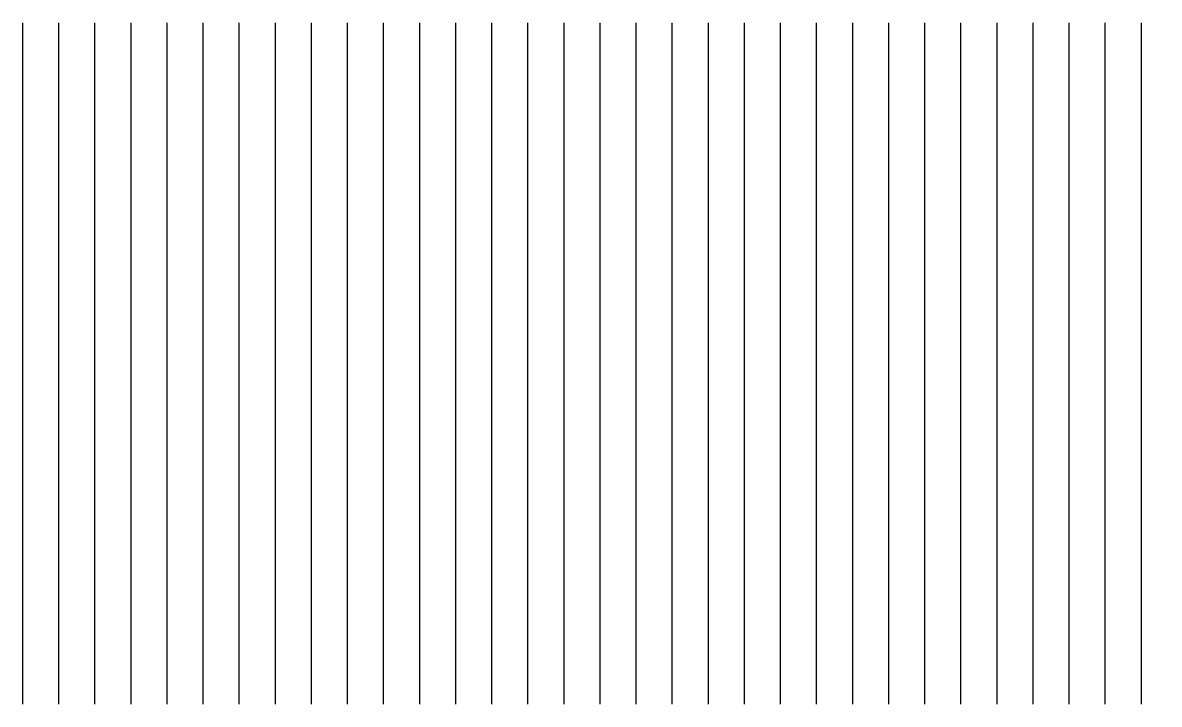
# Model space of a CAD drawing. Header units: metres. Extents: x 0 to 100, y 0 to 60.
import ezdxf

# ---------------------------------------------------------------- set-up
doc = ezdxf.new("R2010")
doc.units = ezdxf.units.M

msp = doc.modelspace()

# ---------------------------------------------------------------- hatches: boundary and pattern name
h = msp.add_hatch()
h.set_pattern_fill('ANSI31', angle=45, style=0)
h.paths.add_polyline_path([(0, 0), (100, 0), (100, 60), (0, 60)], flags=0)

doc.saveas('drawing.dxf')
